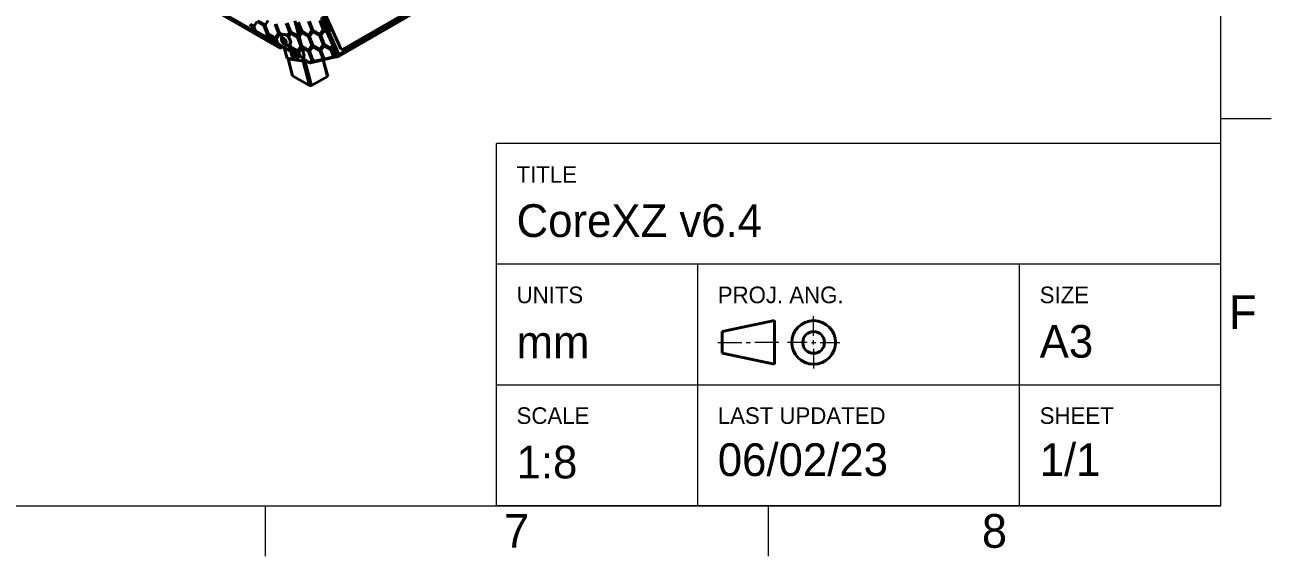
# Model space of a CAD drawing. Header units: millimetres. Extents: x 15 to 415, y 5 to 292.
# Drawn here: x 291.1 to 415, y 5 to 57.8 of the extents above; entities that cross this region are included whole.
import ezdxf

# ---------------------------------------------------------------- set-up
doc = ezdxf.new("R2010")
doc.units = ezdxf.units.MM
doc.layers.add('Border', color=7, linetype='Continuous')
doc.layers.add('Geometries', color=7, linetype='Continuous')
doc.styles.add('Shapr0', font='txt', dxfattribs={"height": 3.3495})
doc.styles.add('Shapr1', font='txt', dxfattribs={"height": 3.3495})

# ---------------------------------------------------------------- blocks, each defined once
blk = doc.blocks.new('*U6')
at = {"layer": 'Border', "linetype": 'Continuous', "lineweight": 15}
for p, q in [((410, 46), (338, 46)), ((338, 10), (338, 46)), ((410, 10), (410, 46)), ((410, 34), (338, 34)), ((358, 10), (358, 34)), ((390, 10), (390, 34)), ((369.53, 26.88), (369.53, 28.83)), ((360, 26.23), (362.38, 26.23)), ((362.82, 26.23), (363.25, 26.23)), ((366.07, 26.23), (363.68, 26.23)), ((368.88, 26.23), (366.93, 26.23)), ((369.32, 26.23), (369.75, 26.23)), ((369.53, 26.02), (369.53, 26.45)), ((370.18, 26.23), (372.13, 26.23)), ((369.53, 25.58), (369.53, 23.63)), ((410, 22), (338, 22)), ((410, 10), (338, 10))]:
    blk.add_line(p, q, dxfattribs=at)
at = {"layer": 'Border', "linetype": 'Continuous', "lineweight": 40}
for p, q in [((360.43, 27.32), (365.63, 28.4)), ((360.43, 27.32), (360.43, 25.15)), ((365.63, 28.4), (365.63, 24.07)), ((360.43, 25.15), (365.63, 24.07))]:
    blk.add_line(p, q, dxfattribs=at)
for radius in [2.17, 1.08]:
    blk.add_circle((369.53, 26.23), radius, dxfattribs=at)

msp = doc.modelspace()

# ---------------------------------------------------------------- linework, layer by layer
at = {"layer": 'Border', "linetype": 'Continuous', "lineweight": 15}
for p, q in [((410, 10), (410, 287)), ((410, 48.5), (415, 48.5)), ((20, 10), (410, 10)), ((315, 10), (315, 5)), ((365, 10), (365, 5))]:
    msp.add_line(p, q, dxfattribs=at)
at = {"layer": 'Geometries', "linetype": 'Continuous', "lineweight": 40}
for p, q in [((316.4395, 55.5024), (301.0776, 64.3716)), ((318.886, 63.5153), (322.5255, 55.4122)), ((322.3422, 54.8415), (332.6494, 60.7924)), ((322.693, 55.3377), (332.8816, 61.2201)), ((322.746, 55.3141), (332.4767, 60.9321)), ((313.934, 57.1658), (309.6168, 59.6584)), ((332.6881, 60.6643), (322.2878, 54.6596)), ((320.8545, 57.396), (320.5191, 58.2581)), ((321.245, 57.094), (320.6011, 58.5274)), ((320.7384, 58.6476), (321.4413, 57.0827)), ((313.752, 57.6348), (313.4442, 57.8125)), ((313.8404, 57.6858), (313.5326, 57.8635)), ((313.8404, 57.6858), (313.752, 57.6348)), ((313.752, 57.6348), (313.934, 57.1658)), ((313.8404, 57.6858), (314.0224, 57.2169)), ((314.2012, 58.1205), (313.8669, 57.645)), ((313.8669, 57.645), (314.0361, 57.2089)), ((314.0113, 57.2105), (313.934, 57.1658)), ((314.0224, 57.2169), (314.0113, 57.2105)), ((316.4395, 55.8086), (314.0113, 57.2105)), ((314.0361, 57.2089), (314.0224, 57.2169)), ((314.0361, 57.2089), (315.0347, 56.6324)), ((314.8696, 57.7346), (314.2012, 58.1205)), ((314.958, 57.7856), (314.2895, 58.1716)), ((314.8696, 57.7346), (314.958, 57.7856)), ((314.8696, 57.7346), (315.2039, 56.8731)), ((314.958, 57.7856), (315.2923, 56.9241)), ((315.3187, 58.2204), (314.9845, 57.7448)), ((315.3187, 56.8833), (314.9845, 57.7448)), ((315.9872, 57.8344), (316.3215, 56.9729)), ((316.0756, 57.8854), (316.4099, 57.0239)), ((316.0756, 56.5484), (316.4099, 57.0239)), ((316.102, 57.8446), (316.4363, 56.9832)), ((316.3215, 56.9729), (316.4099, 57.0239)), ((316.7728, 56.7889), (316.4363, 56.9832)), ((317.1048, 57.9342), (317.439, 57.0727)), ((317.1932, 57.9853), (317.5274, 57.1238)), ((317.2035, 56.7377), (317.439, 57.0727)), ((317.5539, 57.083), (317.2196, 57.9445)), ((317.2919, 56.7887), (317.5274, 57.1238)), ((317.439, 57.0727), (317.5274, 57.1238)), ((318.2224, 56.697), (317.5539, 57.083)), ((318.313, 56.8259), (317.9486, 58.1921)), ((317.9814, 58.1362), (318.1783, 57.3977)), ((318.3219, 56.8592), (318.1783, 57.3977)), ((318.2184, 57.9994), (318.5538, 57.1373)), ((318.3023, 58.0479), (318.6377, 57.1857)), ((318.5538, 57.1373), (318.3316, 56.8228)), ((318.3332, 58.013), (318.5634, 57.4213)), ((318.6377, 57.1857), (318.4156, 56.8712)), ((318.5538, 57.1373), (318.6377, 57.1857)), ((318.5634, 57.4213), (318.5921, 57.3474)), ((318.6095, 57.3027), (318.5921, 57.3474)), ((318.5999, 56.8972), (318.6686, 56.9944)), ((318.6095, 57.3027), (318.6326, 57.2433)), ((318.6326, 57.2433), (318.657, 57.1806)), ((318.657, 57.1806), (318.6686, 57.1509)), ((319.3098, 56.7807), (318.6686, 57.1509)), ((318.6686, 56.9944), (318.7525, 57.0429)), ((318.6686, 56.9944), (319.3098, 56.6242)), ((318.7525, 57.0429), (319.0565, 56.8674)), ((319.6435, 57.2565), (319.3098, 58.1177)), ((319.6435, 57.2565), (319.3098, 56.7807)), ((319.7274, 57.305), (319.3937, 58.1662)), ((319.7274, 57.305), (319.3937, 56.8291)), ((319.4246, 58.1246), (319.7583, 57.2634)), ((319.4246, 56.6345), (319.7583, 57.1103)), ((319.6435, 57.2565), (319.7274, 57.305)), ((319.7583, 57.2634), (320.4351, 56.8726)), ((319.7583, 57.1103), (319.8422, 57.1588)), ((320.4351, 56.7195), (319.7583, 57.1103)), ((320.5191, 56.768), (319.8422, 57.1588)), ((320.7705, 57.3475), (320.4351, 58.2097)), ((320.7705, 57.3475), (320.4351, 56.8726)), ((320.8545, 57.396), (320.5191, 56.9211)), ((320.55, 56.7298), (320.8854, 57.2047)), ((320.7705, 57.3475), (320.8545, 57.396)), ((320.8854, 57.2047), (320.9693, 57.2531)), ((321.161, 57.0455), (320.8854, 57.2047)), ((321.245, 57.094), (320.9693, 57.2531)), ((321.7276, 55.7841), (321.161, 57.0455)), ((321.161, 57.0455), (321.3573, 57.0342)), ((321.4413, 57.0827), (321.245, 57.094)), ((321.4413, 57.0827), (321.3573, 57.0342)), ((321.3573, 57.0342), (322.3422, 54.8415)), ((315.0347, 56.6324), (315.2039, 56.8731)), ((315.0347, 56.6324), (315.072, 56.6108)), ((315.072, 56.6108), (315.2923, 56.9241)), ((315.1878, 56.544), (315.072, 56.6108)), ((315.3187, 56.7302), (315.1878, 56.544)), ((315.1878, 56.544), (316.1181, 56.0069)), ((315.2039, 56.8731), (315.2923, 56.9241)), ((315.9872, 56.4974), (315.3187, 56.8833)), ((315.3187, 56.7302), (315.4071, 56.7813)), ((315.9872, 56.3443), (315.3187, 56.7302)), ((316.0756, 56.3953), (315.4071, 56.7813)), ((315.9872, 56.4974), (316.3215, 56.9729)), ((315.9872, 56.4974), (316.0756, 56.5484)), ((315.9872, 56.3443), (316.0756, 56.3953)), ((315.9872, 56.3443), (316.1181, 56.0069)), ((316.0756, 56.3953), (316.2576, 55.9264)), ((316.102, 56.3545), (316.4137, 56.7979)), ((316.102, 56.3545), (316.2712, 55.9185)), ((316.1181, 56.0069), (316.2576, 55.9264)), ((316.2712, 55.9185), (316.2576, 55.9264)), ((316.2712, 55.9185), (316.4615, 55.8086)), ((316.4363, 56.8301), (316.4137, 56.7979)), ((316.4363, 56.8301), (316.5247, 56.8811)), ((316.6929, 56.6819), (316.4363, 56.8301)), ((316.4395, 55.8086), (316.4615, 55.8086)), ((316.4395, 55.5024), (316.4395, 55.8086)), ((316.4615, 55.8086), (316.6163, 55.7193)), ((316.7388, 56.7575), (316.5247, 56.8811)), ((316.8794, 56.3429), (316.7279, 56.2554)), ((316.8272, 56.8216), (316.7908, 56.8005)), ((316.9746, 56.1564), (316.8045, 56.0581)), ((316.9095, 56.3243), (316.9746, 56.1564)), ((316.9746, 56.1564), (317.0294, 56.1247)), ((317.2035, 56.7377), (317.2919, 56.7887)), ((317.3024, 56.7712), (317.2203, 56.7238)), ((317.2994, 56.7825), (317.3024, 56.7712)), ((317.3084, 56.7747), (317.3024, 56.7712)), ((317.3085, 56.7747), (317.3084, 56.7747)), ((317.3084, 56.7747), (317.3084, 56.7747)), ((317.3409, 56.6269), (317.3299, 56.6112)), ((317.3459, 56.634), (317.3409, 56.6269)), ((317.3848, 56.6893), (317.3459, 56.634)), ((317.3687, 55.7639), (317.439, 55.5826)), ((317.3845, 55.7721), (317.421, 55.7932)), ((317.4238, 56.7448), (317.3848, 56.6893)), ((317.5539, 56.9299), (317.4238, 56.7448)), ((317.4557, 55.8186), (317.5274, 55.6337)), ((317.5539, 55.5929), (317.4634, 55.826)), ((317.5539, 56.9299), (317.6423, 56.9809)), ((318.2224, 56.5439), (317.5539, 56.9299)), ((318.3108, 56.595), (317.6423, 56.9809)), ((318.2224, 56.697), (318.313, 56.8259)), ((318.2224, 56.697), (318.3108, 56.7481)), ((318.2224, 56.5439), (318.3108, 56.595)), ((318.2224, 56.5439), (318.5566, 55.6824)), ((318.3108, 56.7481), (318.3849, 56.8535)), ((318.3108, 56.595), (318.5718, 55.9221)), ((318.3284, 56.8348), (318.313, 56.8259)), ((318.3284, 56.8348), (318.3219, 56.8592)), ((318.3284, 56.8348), (318.3316, 56.8228)), ((318.3849, 56.8535), (318.3316, 56.8228)), ((318.4046, 56.8649), (318.3849, 56.8535)), ((318.3908, 56.6011), (318.4518, 56.6876)), ((318.3908, 56.6011), (318.5718, 55.9221)), ((318.4156, 56.8712), (318.4046, 56.8649)), ((318.4518, 56.6876), (318.4046, 56.8649)), ((318.4611, 56.7006), (318.4156, 56.8712)), ((318.4518, 56.6876), (318.4611, 56.7006)), ((318.4611, 56.7006), (318.5259, 56.7924)), ((318.5259, 56.7924), (318.5559, 56.8348)), ((318.5559, 56.8348), (318.5999, 56.8972)), ((318.5718, 55.9221), (318.6091, 55.7823)), ((318.6237, 55.7275), (318.6091, 55.7823)), ((319.0565, 56.8674), (319.3937, 56.6727)), ((319.3098, 56.7807), (319.3937, 56.8291)), ((319.3098, 56.6242), (319.3937, 56.6727)), ((319.6435, 55.763), (319.3098, 56.6242)), ((319.6435, 55.763), (319.3098, 55.2872)), ((319.7274, 55.8115), (319.3937, 56.6727)), ((319.7274, 55.8115), (319.3937, 55.3357)), ((319.4246, 56.6345), (319.7583, 55.7733)), ((319.6435, 55.763), (319.7274, 55.8115)), ((320.4351, 55.3825), (319.7583, 55.7733)), ((320.4351, 56.8726), (320.5191, 56.9211)), ((320.4351, 56.7195), (320.5191, 56.768)), ((320.4351, 56.7195), (320.7705, 55.8574)), ((320.7705, 55.8574), (320.4351, 55.3825)), ((320.5191, 56.768), (320.8545, 55.9058)), ((320.8545, 55.9058), (320.5191, 55.431)), ((320.8854, 55.8676), (320.55, 56.7298)), ((320.7705, 55.8574), (320.8545, 55.9058)), ((321.3239, 55.6145), (320.8854, 55.8676)), ((320.8854, 55.7146), (320.9693, 55.763)), ((320.9693, 55.763), (321.6105, 55.3928)), ((321.7276, 55.7841), (321.5266, 55.4974)), ((321.8578, 55.8985), (321.6105, 55.5459)), ((321.8578, 55.8985), (321.7276, 55.7841)), ((321.9417, 55.7117), (321.8578, 55.8985)), ((316.6163, 55.5024), (316.4395, 55.5024)), ((316.6163, 55.7193), (316.8041, 55.6108)), ((316.6163, 55.7193), (316.6163, 55.5024)), ((316.8041, 55.6108), (316.6163, 55.5024)), ((316.8041, 55.6108), (316.8928, 55.5596)), ((316.8928, 55.5596), (317.2698, 55.3419)), ((316.8928, 55.5596), (317.189, 54.4491)), ((317.2698, 55.3419), (317.439, 55.5826)), ((317.2698, 55.3419), (317.3072, 55.3204)), ((317.3072, 55.3204), (317.5274, 55.6337)), ((317.423, 55.2535), (317.3072, 55.3204)), ((317.5539, 55.4398), (317.423, 55.2535)), ((317.423, 55.2535), (317.5419, 55.1849)), ((317.439, 55.5826), (317.5274, 55.6337)), ((317.5419, 55.1849), (317.7589, 55.0596)), ((317.7621, 54.3591), (317.5419, 55.1849)), ((318.2224, 55.2069), (317.5539, 55.5929)), ((317.5539, 55.4398), (317.6423, 55.4908)), ((318.2224, 55.0538), (317.5539, 55.4398)), ((318.3108, 55.1048), (317.6423, 55.4908)), ((317.7589, 55.0596), (317.7671, 55.0549)), ((317.7589, 55.0596), (317.8881, 54.5752)), ((317.7671, 55.0549), (318.125, 54.8482)), ((317.8941, 54.5786), (317.7671, 55.0549)), ((317.8941, 54.5786), (317.8881, 54.5752)), ((317.8881, 54.5752), (317.9212, 54.451)), ((318.18, 54.642), (317.8941, 54.5786)), ((318.125, 54.8482), (318.3533, 54.7164)), ((318.18, 54.642), (318.125, 54.8482)), ((318.277, 54.2782), (318.18, 54.642)), ((318.2224, 55.2069), (318.5566, 55.6824)), ((318.2224, 55.2069), (318.3108, 55.2579)), ((318.2224, 55.0538), (318.3108, 55.1048)), ((318.2224, 55.0538), (318.3533, 54.7164)), ((318.3108, 55.2579), (318.6284, 55.7099)), ((318.3108, 55.1048), (318.4927, 54.6359)), ((318.3372, 55.0641), (318.5192, 55.3229)), ((318.3372, 55.0641), (318.5064, 54.628)), ((318.3533, 54.7164), (318.4927, 54.6359)), ((318.5064, 54.628), (318.4927, 54.6359)), ((318.5064, 54.628), (318.7001, 54.5161)), ((318.5192, 55.3229), (318.5397, 55.3522)), ((318.5397, 55.3522), (318.5474, 55.3631)), ((318.5591, 55.3797), (318.5474, 55.3631)), ((318.5566, 55.6824), (318.6252, 55.722)), ((318.5591, 55.3797), (318.6289, 55.479)), ((318.6252, 55.722), (318.6237, 55.7275)), ((318.6252, 55.722), (318.6284, 55.7099)), ((318.6284, 55.7099), (318.6377, 55.6752)), ((318.6602, 55.5236), (318.6289, 55.479)), ((318.6449, 55.6711), (318.6377, 55.6752)), ((318.684, 55.6485), (318.6449, 55.6711)), ((318.7486, 55.5747), (318.6602, 55.5236)), ((318.8781, 54.7068), (318.6602, 55.5236)), ((318.711, 55.6329), (318.684, 55.6485)), ((318.6859, 55.4943), (318.716, 55.5117)), ((318.6859, 55.4943), (318.8207, 54.9888)), ((318.6859, 55.4943), (319.3176, 55.1296)), ((318.7001, 54.5161), (318.8781, 54.7068)), ((318.7001, 54.5161), (318.7266, 54.5008)), ((318.7567, 54.5182), (318.7027, 54.4558)), ((318.7371, 55.6178), (318.711, 55.6329)), ((318.7199, 55.5139), (318.716, 55.5117)), ((318.7698, 55.5427), (318.7199, 55.5139)), ((318.7567, 54.5182), (318.7266, 54.5008)), ((318.7486, 55.5747), (318.7371, 55.6178)), ((318.7521, 55.6092), (318.7371, 55.6178)), ((318.7521, 55.6092), (318.7588, 55.5842)), ((318.7843, 55.5906), (318.7521, 55.6092)), ((318.9016, 54.6855), (318.7567, 54.5182)), ((318.7698, 55.5427), (318.7588, 55.5842)), ((318.7698, 55.5427), (319.4015, 55.1781)), ((318.7843, 55.5906), (318.9485, 55.4958)), ((318.8935, 54.7158), (318.8207, 54.9888)), ((318.8781, 54.7068), (318.8935, 54.7158)), ((318.8935, 54.7158), (318.8998, 54.6924)), ((318.9016, 54.6855), (318.8998, 54.6924)), ((318.9485, 55.4958), (318.9782, 55.4786)), ((319.0353, 55.4457), (318.9782, 55.4786)), ((319.0353, 55.4457), (319.2519, 55.3206)), ((319.3098, 55.2872), (319.2519, 55.3206)), ((319.3098, 55.2872), (319.3937, 55.3357)), ((319.3176, 55.1296), (319.4015, 55.1781)), ((319.3176, 55.1296), (319.6435, 54.2729)), ((319.4015, 55.1781), (319.7274, 54.3214)), ((319.4254, 55.1455), (319.7583, 55.6202)), ((319.4254, 55.1455), (319.4763, 55.0108)), ((319.4763, 55.0108), (319.7583, 54.2832)), ((319.7583, 55.6202), (319.8422, 55.6687)), ((319.7583, 55.6202), (320.4351, 55.2294)), ((319.8422, 55.6687), (320.5191, 55.2779)), ((320.4351, 55.3825), (320.5191, 55.431)), ((320.4351, 55.2294), (320.5191, 55.2779)), ((320.7679, 54.3741), (320.4351, 55.2294)), ((320.8545, 54.4157), (320.5191, 55.2779)), ((320.55, 55.2397), (320.8854, 55.7146)), ((320.55, 55.2397), (320.8769, 54.3993)), ((320.8769, 54.3993), (321.8093, 54.6148)), ((320.8854, 55.7146), (321.5266, 55.3444)), ((321.9021, 54.5705), (321.0258, 54.3679)), ((321.4453, 55.5444), (321.3239, 55.6145)), ((321.5266, 55.4974), (321.4453, 55.5444)), ((321.5266, 55.4974), (321.6105, 55.5459)), ((321.5266, 55.3444), (321.6105, 55.3928)), ((321.8093, 54.6148), (321.5266, 55.3444)), ((321.9242, 54.5832), (321.6105, 55.3928)), ((321.6414, 55.3546), (321.7391, 55.4939)), ((321.9183, 54.64), (321.6414, 55.3546)), ((321.8115, 55.5972), (321.7391, 55.4939)), ((321.8093, 54.6148), (321.9021, 54.5705)), ((321.8115, 55.5972), (321.9417, 55.7117)), ((322.2111, 54.7077), (321.8115, 55.5972)), ((321.9021, 54.5705), (321.9242, 54.5832)), ((321.9183, 54.64), (322.2111, 54.7077)), ((322.0004, 54.6008), (321.9183, 54.64)), ((321.9242, 54.5832), (322.0004, 54.6008)), ((322.0112, 54.5957), (322.0004, 54.6008)), ((322.2878, 54.6596), (322.0112, 54.5957)), ((322.255, 54.6983), (322.2111, 54.7077)), ((322.3422, 54.8415), (322.255, 54.6983)), ((322.255, 54.6983), (322.2878, 54.6596)), ((322.693, 55.3377), (322.5255, 55.4122)), ((322.746, 55.3141), (322.693, 55.3377)), ((317.2831, 54.4343), (317.189, 54.4491)), ((317.2831, 54.4343), (317.2818, 54.4181)), ((317.2818, 54.4181), (317.7299, 52.7379)), ((317.2818, 54.4181), (318.7768, 54.1833)), ((317.7621, 54.3591), (317.2831, 54.4343)), ((317.9212, 54.451), (317.7621, 54.3591)), ((318.8202, 54.1929), (318.277, 54.2782)), ((318.7027, 54.4558), (318.7926, 54.4039)), ((318.7768, 54.1833), (318.8202, 54.1929)), ((319.423, 51.7604), (318.7768, 54.1833)), ((318.7926, 54.4039), (318.9373, 54.3204)), ((318.8501, 54.1882), (318.7926, 54.4039)), ((318.8501, 54.1882), (318.8202, 54.1929)), ((318.882, 54.2066), (318.8501, 54.1882)), ((319.0082, 54.2795), (318.882, 54.2066)), ((318.882, 54.2066), (318.9483, 54.2213)), ((319.0082, 54.2795), (318.9373, 54.3204)), ((318.9483, 54.2213), (319.0286, 54.2677)), ((318.9483, 54.2213), (319.6054, 51.7571)), ((319.0082, 54.2795), (319.0286, 54.2677)), ((319.0286, 54.2677), (319.4636, 54.0165)), ((319.6435, 54.2729), (319.4636, 54.0165)), ((319.4636, 54.0165), (319.4828, 54.0054)), ((319.4828, 54.0054), (319.5215, 54.0278)), ((319.7274, 54.3214), (319.5215, 54.0278)), ((319.5215, 54.0278), (320.0846, 54.1579)), ((319.6435, 54.2729), (319.7274, 54.3214)), ((319.9346, 54.1814), (319.7583, 54.2832)), ((319.9346, 54.1814), (320.7679, 54.3741)), ((320.0846, 54.1579), (319.9346, 54.1814)), ((320.1043, 54.1549), (320.0846, 54.1579)), ((320.7614, 54.3068), (320.1043, 54.1549)), ((320.765, 54.3076), (320.7614, 54.3068)), ((321.1964, 52.6757), (320.7614, 54.3068)), ((320.7758, 54.3703), (320.765, 54.3076)), ((320.765, 54.3076), (320.7811, 54.3169)), ((320.7679, 54.3741), (320.7758, 54.3703)), ((320.7758, 54.3703), (320.8545, 54.4157)), ((320.7811, 54.3169), (320.7871, 54.3203)), ((320.7811, 54.3169), (321.1907, 52.781)), ((320.8545, 54.4157), (320.7871, 54.3203)), ((320.7871, 54.3203), (321.0061, 54.371)), ((320.9021, 54.3872), (320.8769, 54.3993)), ((321.0061, 54.371), (320.9021, 54.3872)), ((321.0258, 54.3679), (321.0061, 54.371)), ((317.7299, 52.7379), (319.423, 51.7604)), ((319.6054, 51.7571), (321.1964, 52.6757)), ((321.1907, 52.781), (321.1964, 52.6757)), ((319.6054, 51.7571), (319.423, 51.7604))]:
    msp.add_line(p, q, dxfattribs=at)
at = {"layer": 'Geometries', "linetype": 'Continuous', "lineweight": 40, "flags": 128}
for points in [[(317.102, 56.0395), (317.1018, 56.0497), (317.1013, 56.0604), (317.1004, 56.0714), (317.0991, 56.0827), (317.0973, 56.0943), (317.0952, 56.106), (317.0927, 56.1179), (317.0898, 56.13), (317.0865, 56.1423), (317.0822, 56.1565), (317.0773, 56.1709), (317.0719, 56.1854), (317.066, 56.1999), (317.0595, 56.2144), (317.0526, 56.2288), (317.0452, 56.2431), (317.0373, 56.2573), (317.029, 56.2711), (317.0203, 56.2847), (317.0113, 56.298), (317.0019, 56.3108), (316.9923, 56.3232), (316.9825, 56.3351), (316.9725, 56.3465), (316.9624, 56.3573), (316.9532, 56.3665), (316.944, 56.3753), (316.9347, 56.3835), (316.9255, 56.3913), (316.9163, 56.3985), (316.9074, 56.4052), (316.8985, 56.4113), (316.8897, 56.417), (316.881, 56.4222), (316.8722, 56.4271), (316.8633, 56.4316), (316.8542, 56.4358), (316.8451, 56.4396), (316.8359, 56.4429), (316.8268, 56.4457), (316.8178, 56.448), (316.8087, 56.4499), (316.7997, 56.4512), (316.7895, 56.4521), (316.7795, 56.4523), (316.7697, 56.4517), (316.7601, 56.4504), (316.7508, 56.4484), (316.7417, 56.4455), (316.7331, 56.442), (316.7248, 56.4377), (316.7169, 56.4326), (316.7095, 56.4269), (316.7025, 56.4205), (316.6961, 56.4134), (316.6901, 56.4058), (316.6847, 56.3976), (316.6799, 56.3888), (316.6756, 56.3796), (316.6722, 56.371), (316.6692, 56.362), (316.6667, 56.3528), (316.6646, 56.3434), (316.6629, 56.3337), (316.6616, 56.3241), (316.6607, 56.3144), (316.6602, 56.3045), (316.6601, 56.2946), (316.6602, 56.2843), (316.6608, 56.2737), (316.6617, 56.2627), (316.663, 56.2514), (316.6647, 56.2398), (316.6668, 56.2281), (316.6693, 56.2162), (316.6722, 56.2041), (316.6756, 56.1917), (316.6799, 56.1775), (316.6847, 56.1632), (316.6901, 56.1487), (316.6961, 56.1342), (316.7025, 56.1197), (316.7095, 56.1053), (316.7169, 56.091), (316.7248, 56.0768), (316.7331, 56.0629), (316.7417, 56.0494), (316.7508, 56.0361), (316.7601, 56.0233), (316.7697, 56.0109), (316.7795, 55.999), (316.7895, 55.9876), (316.7997, 55.9768), (316.8089, 55.9675), (316.8181, 55.9588), (316.8273, 55.9505), (316.8365, 55.9428), (316.8457, 55.9355), (316.8547, 55.9289), (316.8636, 55.9228), (316.8724, 55.9171), (316.881, 55.9119), (316.8898, 55.907), (316.8988, 55.9025), (316.9078, 55.8983), (316.917, 55.8945), (316.9262, 55.8912), (316.9352, 55.8884), (316.9443, 55.886), (316.9534, 55.8842), (316.9624, 55.8828), (316.9725, 55.882), (316.9825, 55.8818), (316.9923, 55.8824), (317.0019, 55.8837), (317.0113, 55.8857), (317.0203, 55.8885), (317.029, 55.8921), (317.0373, 55.8964), (317.0452, 55.9014), (317.0526, 55.9072), (317.0595, 55.9136), (317.066, 55.9206), (317.0719, 55.9283), (317.0773, 55.9365), (317.0822, 55.9453), (317.0865, 55.9545), (317.0899, 55.9631), (317.0928, 55.9721), (317.0954, 55.9813), (317.0975, 55.9907), (317.0992, 56.0004), (317.1004, 56.01), (317.1013, 56.0197), (317.1018, 56.0296), (317.102, 56.0395)], [(316.8045, 56.3643), (316.8043, 56.3612), (316.804, 56.358), (316.8033, 56.3548), (316.8024, 56.3515), (316.8013, 56.3481), (316.8, 56.3447), (316.798, 56.3404), (316.7957, 56.336), (316.7931, 56.3314), (316.7901, 56.3267), (316.7867, 56.3217), (316.783, 56.3166), (316.7788, 56.3111), (316.7743, 56.3055), (316.7693, 56.2995), (316.7638, 56.2932), (316.7588, 56.2877), (316.7535, 56.2819), (316.7478, 56.2758), (316.7416, 56.2694), (316.735, 56.2626), (316.7279, 56.2554)], [(316.7279, 56.2554), (316.735, 56.2481), (316.7416, 56.2409), (316.7478, 56.2337), (316.7535, 56.2266), (316.7588, 56.2195), (316.7638, 56.2124), (316.7693, 56.2039), (316.7743, 56.1953), (316.7788, 56.1866), (316.783, 56.1777), (316.7867, 56.1686), (316.7901, 56.1594), (316.7931, 56.1498), (316.7957, 56.14), (316.798, 56.1298), (316.8, 56.1192), (316.8013, 56.11), (316.8024, 56.1005), (316.8033, 56.0906), (316.804, 56.0803), (316.8043, 56.0695), (316.8045, 56.0581)], [(316.8795, 56.3429), (316.8784, 56.3434), (316.8697, 56.3468), (316.8605, 56.3501), (316.8524, 56.3527), (316.8439, 56.3552), (316.8348, 56.3576), (316.8253, 56.3599), (316.8152, 56.3622), (316.8045, 56.3643)], [(316.8045, 56.0581), (316.8152, 56.056), (316.8253, 56.0537), (316.8348, 56.0514), (316.8439, 56.049), (316.8524, 56.0465), (316.8605, 56.0439), (316.8697, 56.0406), (316.8784, 56.0372), (316.8865, 56.0336), (316.8942, 56.0298), (316.9015, 56.0258)], [(316.8915, 56.3374), (316.8865, 56.3398), (316.8795, 56.3429)], [(316.9015, 56.0258), (316.9085, 56.0216), (316.915, 56.0171), (316.9213, 56.0124), (316.9272, 56.0074), (316.9329, 56.0021), (316.9374, 55.9974), (316.9417, 55.9925), (316.9459, 55.9873), (316.9499, 55.9818), (316.9538, 55.9759), (316.9576, 55.9698)], [(316.9576, 55.9698), (316.9647, 55.9769), (316.9713, 55.9837), (316.9774, 55.9901), (316.9832, 55.9962), (316.9885, 56.002), (316.9934, 56.0075), (316.9989, 56.0138), (317.0039, 56.0198), (317.0085, 56.0255), (317.0126, 56.0309), (317.0164, 56.036), (317.0197, 56.041), (317.0202, 56.0418)], [(317.0202, 56.0418), (317.0227, 56.0457), (317.0254, 56.0503), (317.0277, 56.0547), (317.028, 56.0555)], [(317.028, 56.0555), (317.0296, 56.059), (317.031, 56.0624), (317.0321, 56.0658), (317.033, 56.0691), (317.0331, 56.0697)], [(317.0331, 56.0697), (317.0336, 56.0723), (317.034, 56.0755), (317.0341, 56.0787)]]:
    msp.add_lwpolyline(points, dxfattribs=at)
at = {"layer": 'Geometries', "linetype": 'Continuous', "lineweight": 40}
for start, end in [(155.199584, 267.479006), (152.520985, 155.199584)]:
    msp.add_arc((317.2927, 56.4047), 0.6608, start, end, dxfattribs=at)
for centre, major_axis, ratio, start_param, end_param in [((317.0876, 56.2863), (0.2969, -0.5142), 0.57735021, 3.33691537, 3.49430919), ((316.881, 56.167), (0.1083, -0.1875), 0.57735021, 2.87979331, 3.92699086), ((316.881, 56.167), (0.1083, -0.1875), 0.57735021, 3.92699087, 4.97418842), ((317.0876, 56.2863), (0.2969, -0.5142), 0.57735021, 3.20392445, 3.33691537), ((317.0876, 56.2863), (0.2969, -0.5142), 0.57735021, 3.14159265, 3.20392445), ((317.0876, 56.2863), (0.2969, -0.5142), 0.57735021, 0, 3.14159265), ((316.881, 56.167), (0.1083, -0.1875), 0.57735021, 2.28818126, 2.87979331), ((316.881, 56.167), (0.1083, -0.1875), 0.57735021, 4.97418842, 6.02138597), ((317.1241, 56.3074), (0.2969, -0.5142), 0.57735021, 2.19445576, 3.14159265), ((316.881, 56.167), (0.1083, -0.1875), 0.57735021, 2.16934397, 2.28818126), ((316.881, 56.167), (0.1083, -0.1875), 0.57735021, 1.83259576, 2.16934397), ((316.881, 56.167), (0.1083, -0.1875), 0.57735021, 1.03330365, 1.83259576), ((316.881, 56.167), (0.1083, -0.1875), 0.57735021, 6.02138597, 7.06858352), ((316.881, 56.167), (0.1083, -0.1875), 0.57735021, 0.78539821, 1.03330365), ((317.1565, 56.4894), (0.1719, -0.2977), 0.57735027, 2.16171561, 2.2109585), ((317.1241, 56.3074), (0.2969, -0.5142), 0.57735021, 2.12505816, 2.19445576), ((317.1241, 56.3074), (0.2969, -0.5142), 0.57735021, 1.84397768, 2.12505816), ((317.0876, 56.2863), (0.2969, -0.5142), 0.57735021, 5.93046877, 6.23123013), ((317.2449, 56.5404), (0.1719, -0.2977), 0.57735027, 2.13005008, 2.16171561), ((317.2449, 56.5404), (0.1719, -0.2977), 0.57735027, 2.09180187, 2.13005008), ((317.2449, 56.5404), (0.1719, -0.2977), 0.57735027, 1.7431561, 2.09180187), ((317.1241, 56.3074), (0.2969, -0.5142), 0.57735021, 0.15581215, 1.84397768), ((317.0876, 56.2863), (0.2969, -0.5142), 0.57735021, 6.23123013, 6.28318531), ((317.1241, 56.3074), (0.2969, -0.5142), 0.57735021, 0, 0.12504007), ((317.1241, 56.3074), (0.2969, -0.5142), 0.57735021, 0.12504007, 0.15581215)]:
    msp.add_ellipse(centre, major_axis=major_axis, ratio=ratio, start_param=start_param, end_param=end_param, dxfattribs=at)

# ---------------------------------------------------------------- block references
msp.add_blockref('*U6', (0, 0))

# ---------------------------------------------------------------- texts
at = {"layer": 'Border', "linetype": 'Continuous', "lineweight": 15, "attachment_point": 1, "style": 'Shapr1'}
for s, insert, char_height in [('TITLE', (340, 43.75), 1.65), ('CoreXZ v6.4', (340, 39.9645), 3.25), ('UNITS', (340, 31.7828), 1.65), ('PROJ. ANG.', (360, 31.7828), 1.65), ('SIZE', (392, 31.7828), 1.65), ('A3', (392, 27.9645), 3.25), ('mm', (340, 27.9), 3.25), ('SCALE', (340, 19.7828), 1.65), ('LAST UPDATED', (360, 19.7828), 1.65), ('SHEET', (392, 19.7828), 1.65), ('06/02/23', (360, 16.2043), 3.25), ('1/1', (392, 16.2043), 3.25), ('1:8', (340, 15.9691), 3.25)]:
    msp.add_mtext(s, dxfattribs=dict(at, insert=insert, char_height=char_height))
at = {"layer": 'Border', "linetype": 'Continuous', "lineweight": 15, "char_height": 3.3495, "width": 3.3495, "style": 'Shapr0'}
for s, insert, attachment_point in [('F', (410.8252, 29.25), 4), ('7', (340, 9.1747), 2), ('8', (387.5, 9.1747), 2)]:
    msp.add_mtext(s, dxfattribs=dict(at, insert=insert, attachment_point=attachment_point))

doc.saveas('drawing.dxf')
